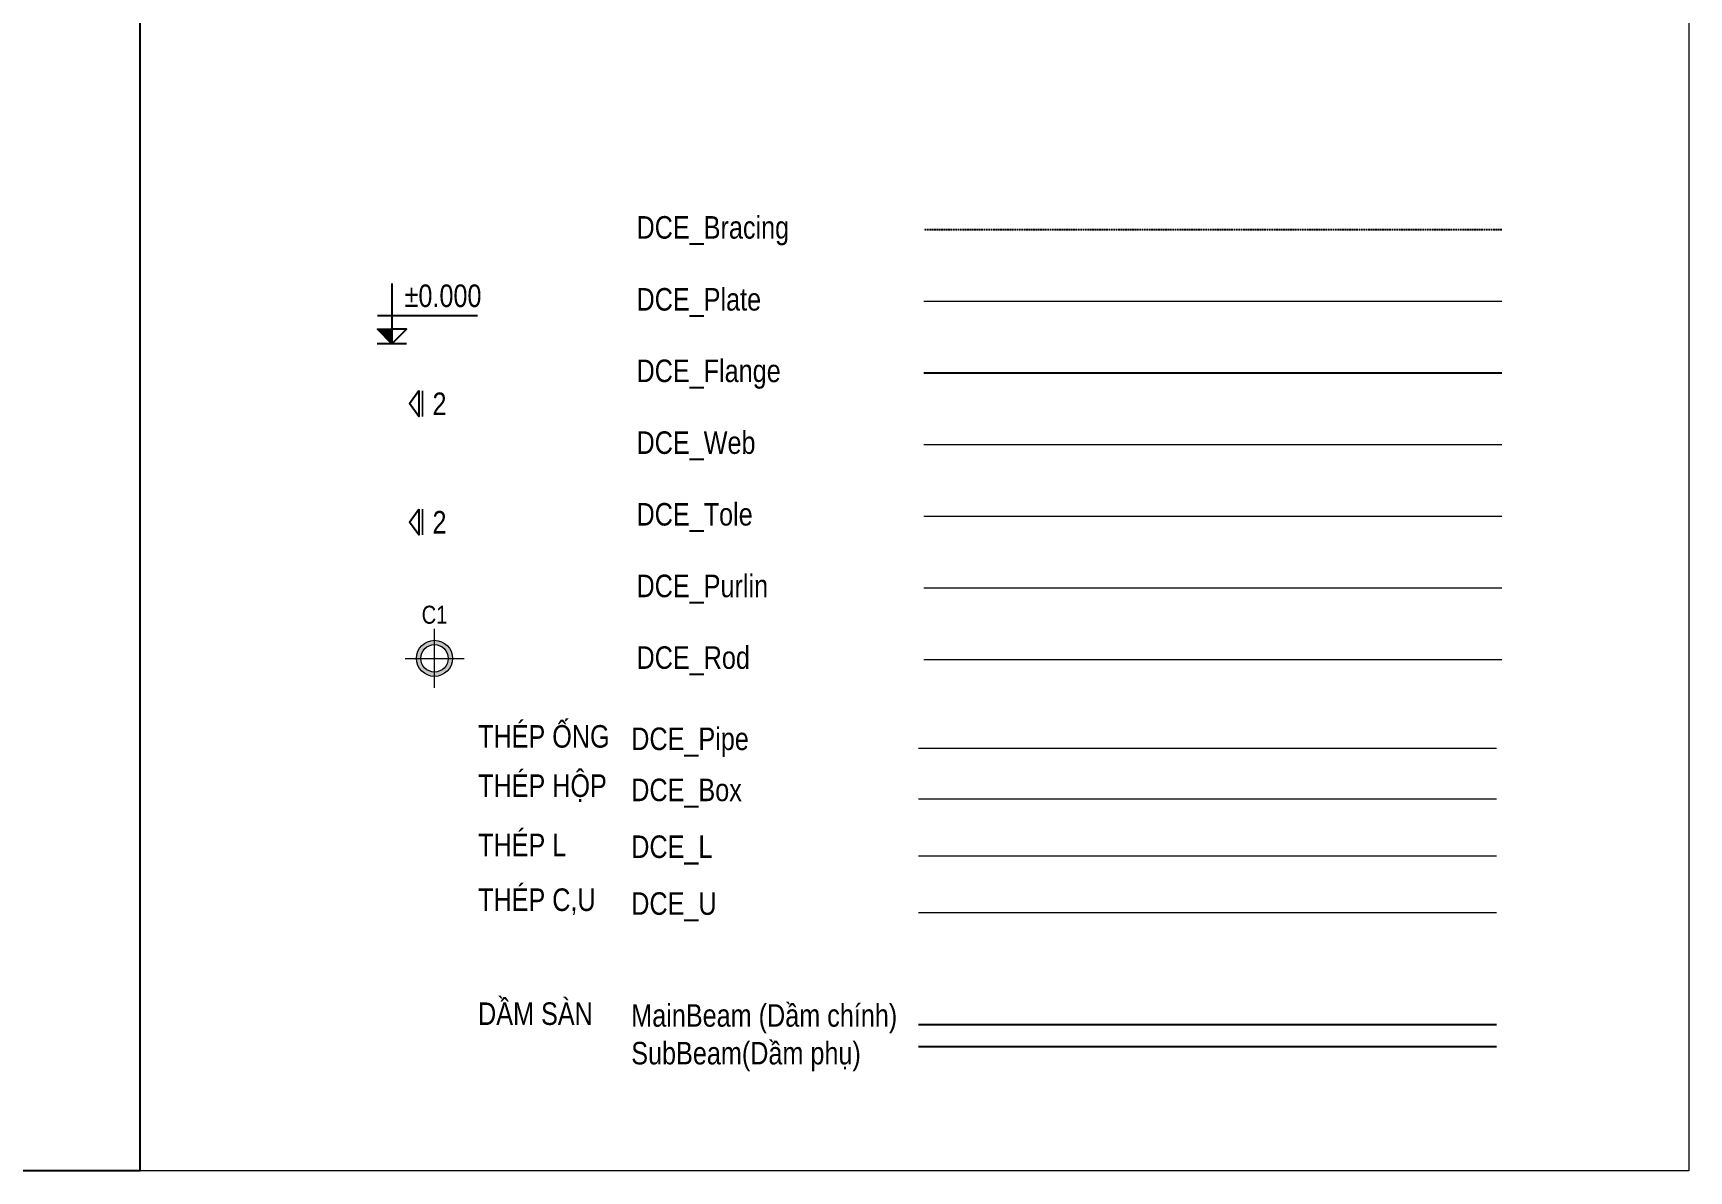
# Model space of a CAD drawing. Header units: millimetres. Extents: x -10603 to 59139, y 0 to 25238.
# Drawn here: x 40775 to 59139, y 0 to 12619 of the extents above; entities that cross this region are included whole.
import ezdxf
from ezdxf.enums import TextEntityAlignment as Align

# ---------------------------------------------------------------- set-up
doc = ezdxf.new("R2010")
doc.units = ezdxf.units.MM
doc.linetypes.add('CENTER', pattern=[2, 1.25, -0.25, 0.25, -0.25])
doc.linetypes.add('DASHED2', pattern=[0.375, 0.25, -0.125])
for name, color, linetype, lineweight in [('DCE_Bracing', 1, 'CENTER', 25), ('DCE_Coc', 2, 'Continuous', 13), ('DCE_L', 2, 'Continuous', 9), ('DCE_MainBeam', 2, 'Continuous', 25), ('DCE_Name', 3, 'Continuous', 25), ('DCE_Pipe', 150, 'Continuous', 9), ('DCE_Plate', 150, 'Continuous', 9), ('DCE_Purlin', 2, 'Continuous', 9), ('DCE_Rod', 7, 'Continuous', 9), ('DCE_SubBeam', 4, 'Continuous', 25), ('DCE_TextCoc', 2, 'Continuous', 15), ('DCE_Tole', 6, 'Continuous', 15), ('DCE_Tube', 150, 'Continuous', 9), ('DCE_U', 2, 'Continuous', 9), ('DCE_Web', 2, 'Continuous', 20)]:
    doc.layers.add(name, color=color, linetype=linetype, lineweight=lineweight)
doc.layers.add('DCE_Flange', color=4, linetype='Continuous')
doc.layers.add('POINTS', color=5, linetype='Continuous')
doc.styles.add('Dce_Text', font='arial.ttf', dxfattribs={"width": 0.8})

# ---------------------------------------------------------------- blocks, each defined once
blk = doc.blocks.new('*U109')
at = {"color": 2}
for points in [[(-0.42, 9.23), (-0.42, 6.35), (-1.46, 7.79), (-0.42, 9.23)], [(-0.42, -3.91), (-0.42, -6.78), (-1.46, -5.35), (-0.42, -3.91)]]:
    blk.add_lwpolyline(points, dxfattribs=at)
at = {"color": 2, "const_width": 0.194}
for points in [[(0, 6.35), (0, 9.23)], [(0, -6.78), (0, -3.91)]]:
    blk.add_lwpolyline(points, dxfattribs=at)
at = {"color": 2, "style": 'Dce_Text', "width": 0.8, "flags": 8}
blk.add_attdef('1', text='', height=2.5, dxfattribs=at).set_placement((1.88, 7.79), align=Align.MIDDLE)
blk.add_attdef('2', text='', height=2.5, rotation=360, dxfattribs=at).set_placement((1.88, -5.35), align=Align.MIDDLE)
blk = doc.blocks.new('*U110')
blk.add_hatch(color=256).paths.add_polyline_path([(0, 1.6), (-1.61, 1.6), (0, 0)])
at = {"ltscale": 50}
h = blk.add_hatch(dxfattribs=at)
h.set_pattern_fill('ANSI31', color=8, scale=1.406, style=0)
h.paths.add_polyline_path([(0, 1.6), (0, 0), (1.61, 1.6)])
at = {"color": 8, "ltscale": 50}
for p, q in [((-1.59, 3.14), (9.5, 3.14)), ((1.61, 0), (-1.64, 0))]:
    blk.add_line(p, q, dxfattribs=at)
for points in [[(0, 6.69), (0, 0)], [(0, 0), (-1.61, 1.6), (0, 1.6)], [(0, 0), (1.61, 1.6), (0, 1.6)]]:
    blk.add_lwpolyline(points, dxfattribs=at)
at = {"color": 3, "style": 'Dce_Text', "width": 0.8}
blk.add_attdef('CT', (1.41, 4.07), '', height=2, dxfattribs=at)
blk = doc.blocks.new('*U178')
at = {"ltscale": 150}
h = blk.add_hatch(color=256, dxfattribs=at)
h.dxf.hatch_style = 1
h.paths.add_polyline_path([(0, 2), (0, 1.52, -0.414214), (1.52, 0), (2, 0, 0.414214)])
h.paths.add_polyline_path([(0, 1.52), (0, 2, 0.414214), (-2, 0), (-1.52, 0, -0.414214)])
h.paths.add_polyline_path([(-1.52, 0), (-2, 0, 0.414214), (0, -2), (0, -1.52, -0.414214)])
h.paths.add_polyline_path([(2, 0), (1.52, 0, -0.414214), (0, -1.52), (0, -2, 0.414214)])
at = {"ltscale": 100}
for p, q in [((0, -3.27), (0, 3.27)), ((-3.27, 0), (3.27, 0))]:
    blk.add_line(p, q, dxfattribs=at)
at = {"ltscale": 150}
for radius in [2, 1.52]:
    blk.add_circle((0, 0), radius, dxfattribs=at)
at = {"layer": 'POINTS', "ltscale": 0.1}
blk.add_point((0, 0), dxfattribs=at)
at = {"layer": 'DCE_TextCoc', "style": 'Dce_Text', "width": 0.8}
blk.add_attdef('PILE.TAG', text='', height=2, dxfattribs=at).set_placement((0, 4.84), align=Align.MIDDLE_CENTER)
blk = doc.blocks.new('Block_ALL')
blk.add_lwpolyline([(0, 20917), (41958.1, 20917), (41958.1, 0), (0, 0)], close=True)
at = {"layer": 'DCE_Bracing', "color": 0, "linetype": 'DASHED2'}
blk.add_lwpolyline([(50652.4, 10441.3), (57062.7, 10441.3)], dxfattribs=at)
at = {"layer": 'DCE_Flange'}
blk.add_line((50652.4, 8852), (57062.7, 8852), dxfattribs=at)
at = {"layer": 'DCE_L'}
blk.add_line((50593.9, 3494.5), (57004.1, 3494.5), dxfattribs=at)
at = {"layer": 'DCE_MainBeam'}
blk.add_line((50593.9, 1621.8), (57004.1, 1621.8), dxfattribs=at)
at = {"layer": 'DCE_Pipe'}
blk.add_line((50593.9, 4689.8), (57004.1, 4689.8), dxfattribs=at)
at = {"layer": 'DCE_Plate'}
blk.add_line((50652.4, 9646.7), (57062.7, 9646.7), dxfattribs=at)
at = {"layer": 'DCE_Purlin'}
blk.add_line((50652.4, 6468), (57062.7, 6468), dxfattribs=at)
at = {"layer": 'DCE_Rod'}
blk.add_line((50652.4, 5673.3), (57062.7, 5673.3), dxfattribs=at)
blk.add_lwpolyline([(41958.1, 20917), (59139.1, 20917), (59139.1, 0), (41958.1, 0)], close=True, dxfattribs=at)
at = {"layer": 'DCE_SubBeam'}
blk.add_line((50593.9, 1378.7), (57004.1, 1378.7), dxfattribs=at)
at = {"layer": 'DCE_Tole'}
blk.add_line((50652.4, 7262.6), (57062.7, 7262.6), dxfattribs=at)
at = {"layer": 'DCE_Tube'}
blk.add_line((50593.9, 4124.6), (57004.1, 4124.6), dxfattribs=at)
at = {"layer": 'DCE_U'}
blk.add_line((50593.9, 2864.3), (57004.1, 2864.3), dxfattribs=at)
at = {"layer": 'DCE_Web'}
blk.add_line((50652.4, 8057.3), (57062.7, 8057.3), dxfattribs=at)
ref = blk.add_blockref('*U110', (44754.3, 9174), dxfattribs=dict(xscale=100, yscale=100, zscale=100))
ref.add_attrib('CT', '%%p0.000', (44895.3, 9580.9), dxfattribs={"color": 3, "height": 250, "style": 'Dce_Text', "width": 0.8})
at = {"layer": 'DCE_Coc', "xscale": 100, "yscale": 100, "zscale": 100}
blk.add_blockref('*U178', (45227, 5684.4), dxfattribs=at).add_auto_attribs({'PILE.TAG': 'C1'})
at = {"layer": 'DCE_Name', "color": 2}
ref = blk.add_blockref('*U109', (45093.6, 7730.5), dxfattribs=dict(at, xscale=100, yscale=100, zscale=100))
ref.add_attrib('2', '2', dxfattribs={"layer": '0', "color": 2, "height": 250, "style": 'Dce_Text', "width": 0.8}).set_placement((45281.9, 7195.9), align=Align.MIDDLE)
ref.add_attrib('1', '2', dxfattribs={"layer": '0', "color": 2, "height": 250, "style": 'Dce_Text', "width": 0.8}).set_placement((45281.9, 8509.8), align=Align.MIDDLE)
at = {"layer": 'DCE_Bracing', "color": 0, "linetype": 'DASHED2', "insert": (47467.3, 10426.5), "char_height": 250, "attachment_point": 4, "style": 'Dce_Text'}
blk.add_mtext('DCE_Bracing', dxfattribs=at)
at = {"layer": 'DCE_Flange', "insert": (47467.3, 8835.6), "char_height": 250, "attachment_point": 4, "style": 'Dce_Text'}
blk.add_mtext('DCE_Flange', dxfattribs=at)
at = {"layer": 'DCE_L', "char_height": 250, "attachment_point": 4, "style": 'Dce_Text'}
for s, insert in [('THÉP L', (45710, 3614.6)), ('DCE_L', (47408.8, 3559.1))]:
    blk.add_mtext(s, dxfattribs=dict(at, insert=insert))
at = {"layer": 'DCE_MainBeam', "char_height": 250, "attachment_point": 4, "style": 'Dce_Text'}
for s, insert in [('DẦM SÀN', (45710, 1741.9)), ('MainBeam (Dầm chính)', (47408.8, 1686.4))]:
    blk.add_mtext(s, dxfattribs=dict(at, insert=insert))
at = {"layer": 'DCE_Pipe', "insert": (47408.8, 4754.4), "char_height": 250, "attachment_point": 4, "style": 'Dce_Text'}
blk.add_mtext('DCE_Pipe', dxfattribs=at)
at = {"layer": 'DCE_Plate', "char_height": 250, "attachment_point": 4, "style": 'Dce_Text'}
for s, insert in [('DCE_Plate', (47467.3, 9630.3)), ('THÉP ỐNG', (45710, 4817.3)), ('THÉP HỘP', (45710, 4244.8))]:
    blk.add_mtext(s, dxfattribs=dict(at, insert=insert))
at = {"layer": 'DCE_Purlin', "insert": (47467.3, 6451.6), "char_height": 250, "attachment_point": 4, "style": 'Dce_Text'}
blk.add_mtext('DCE_Purlin', dxfattribs=at)
at = {"layer": 'DCE_Rod', "insert": (47467.3, 5656.9), "char_height": 250, "attachment_point": 4, "style": 'Dce_Text'}
blk.add_mtext('DCE_Rod', dxfattribs=at)
at = {"layer": 'DCE_SubBeam', "insert": (47408.8, 1268.1), "char_height": 250, "attachment_point": 4, "style": 'Dce_Text'}
blk.add_mtext('SubBeam(Dầm phụ)', dxfattribs=at)
at = {"layer": 'DCE_Tole', "insert": (47467.3, 7246.2), "char_height": 250, "attachment_point": 4, "style": 'Dce_Text'}
blk.add_mtext('DCE_Tole', dxfattribs=at)
at = {"layer": 'DCE_Tube', "insert": (47408.8, 4189.3), "char_height": 250, "attachment_point": 4, "style": 'Dce_Text'}
blk.add_mtext('DCE_Box', dxfattribs=at)
at = {"layer": 'DCE_U', "insert": (45710, 2984.5), "char_height": 250, "width": 1378.139, "attachment_point": 4, "style": 'Dce_Text'}
blk.add_mtext('THÉP C,U', dxfattribs=at)
at = {"layer": 'DCE_U', "insert": (47408.8, 2928.9), "char_height": 250, "attachment_point": 4, "style": 'Dce_Text'}
blk.add_mtext('DCE_U', dxfattribs=at)
at = {"layer": 'DCE_Web', "insert": (47467.3, 8040.9), "char_height": 250, "attachment_point": 4, "style": 'Dce_Text'}
blk.add_mtext('DCE_Web', dxfattribs=at)

msp = doc.modelspace()

# ---------------------------------------------------------------- block references
msp.add_blockref('Block_ALL', (0, 0))

doc.saveas('drawing.dxf')
